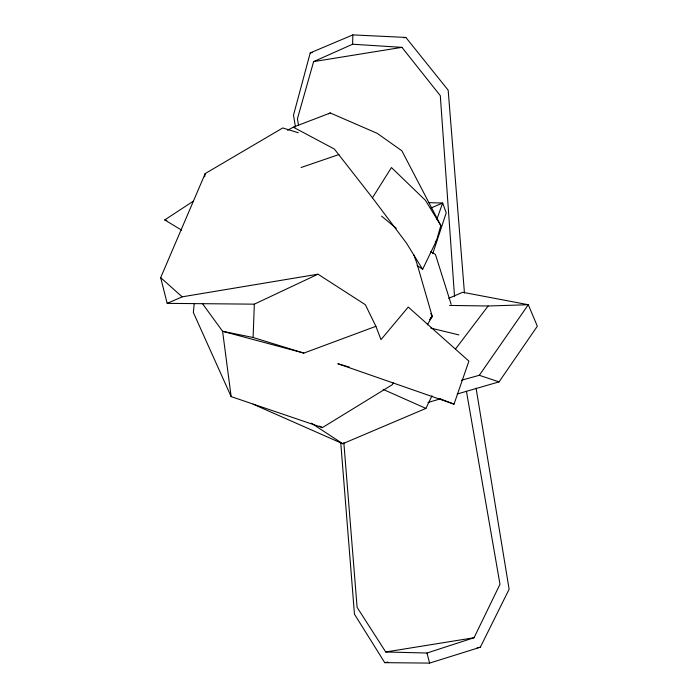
<?xml version="1.0" encoding="UTF-8"?>
<svg xmlns="http://www.w3.org/2000/svg" width="698" height="698" viewBox="0 0 698 698"><rect width="100%" height="100%" fill="white"/><g stroke="black" fill="none" stroke-linecap="round" stroke-linejoin="round"><path stroke-width="1.05" d="M298.482 125.186L297.427 118.747L313.629 61.607L352.603 44.227L352.874 34.9L405.843 37.43L448.168 90.173L464.458 293.047M375.908 326.324L303.831 353.092L253.104 337.5L254.342 304.162L317.974 274.192L365.333 304.694L375.908 326.324L381.012 339.621L408.251 307.059L468.908 361.136L454.023 404.159L337.849 363.71L349.305 367.122M194.219 303.778L193.337 312.451L231.143 396.612L322.406 427.595L392.32 384.685L393.419 382.818M204.662 176.769L205.195 173.575L282.742 127.961L298.308 132.742M352.874 34.9L310.252 52.865L293.5 115.135L295.455 126.957M417.064 265.406L422.639 269.315L436.573 240.4L440.822 225.524L401.856 150.768L377.225 133.362L330.294 112.98L293.3 127.193L287.541 130.238M432.751 253.627L446.223 212.829L442.654 203.031L428.642 202.656M436.861 219.312L442.654 203.031L430.884 208.039M254.342 304.162L167.171 303.36L160.671 277.656L205.195 173.575M253.095 404.194L342.744 443.736L425.928 408.409L432.01 395.757M343.844 442.663L357.106 607.347L385.741 651.984L426.967 653.023L474.047 637.736L499.986 584.287L466.439 391.273M340.746 442.724L354.462 614.205L384.738 662.655L429.602 663.1L480.329 647.221L509.13 589.243L476.071 388.105M427.324 324.858L432.245 316.447L416.811 263.085L413.888 254.979M422.639 269.315L406.585 243.253L372.453 197.813L391.447 167.537L425.466 200.37L440.822 225.524M457.225 393.995L499.044 381.876L537.329 326.21L528.29 304.729L462.704 292.279L448.718 298.299M461.465 380.227L479.308 375.297L528.29 304.729L488.12 305.994L449.564 305.419M455.471 349.061L488.12 305.994M435.22 242.031L436.573 240.4M429.445 319.771L432.245 316.447L430.806 313.524M430.701 317.791L432.245 316.447M181.489 230.078L164.737 219.922L193.372 201.146M167.171 303.36L182.169 296.833L317.974 274.192M328.383 113.748L330.294 112.98M301.082 167.511L338.975 154.537M427.953 402.476L440.499 398.846M310.252 52.865L312.407 52.516M403.697 37.779L405.843 37.43M313.629 61.607L401.935 47.351L440.307 95.678L454.529 296.397M385.741 651.984L474.047 637.736M384.738 662.655L387.957 662.132M477.109 647.744L480.329 647.221M352.603 44.227L401.935 47.351M253.104 337.5L222.601 331.297L202.359 303.49M430.797 328.104L458.9 334.909M303.831 353.092L222.601 331.297L231.143 396.612M164.737 219.922L166.805 220.533M479.308 375.297L499.044 381.876M439.984 398.733L454.023 404.159M383.132 389.397L425.928 408.409M319.562 426.094L322.406 427.595M293.3 127.193L334.359 149.04L372.453 197.813M430.675 251.83L435.421 254.438L451.152 304.267M311.352 423.154L342.744 443.736M381.579 216.144L396.263 228.298M160.671 277.656L182.169 296.833M426.967 653.023L429.602 663.1"/></g></svg>
